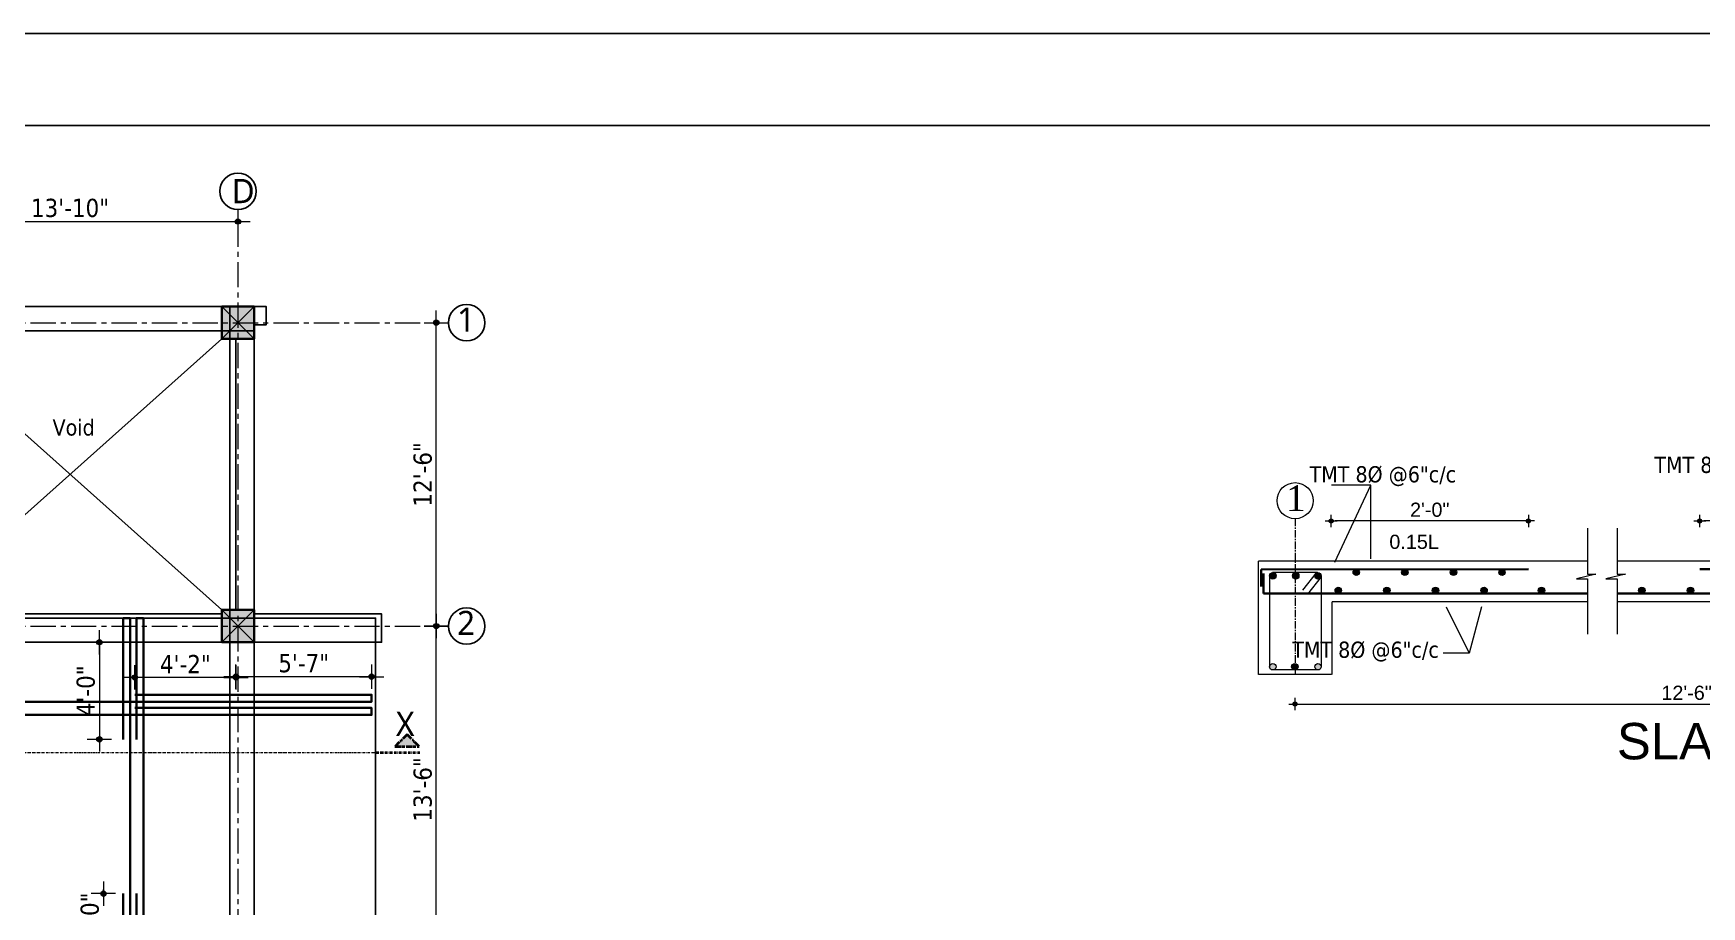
# Model space of a CAD drawing. Header units: inches. Extents: x 130993 to 274375, y -5108 to 103559.
# Drawn here: x 147352 to 148176, y 51052 to 51484 of the extents above; entities that cross this region are included whole.
import ezdxf

# ---------------------------------------------------------------- set-up
doc = ezdxf.new("R2010")
doc.units = ezdxf.units.IN
doc.header["$MEASUREMENT"] = 0
doc.header["$PDMODE"] = 2
doc.header["$PDSIZE"] = -3
for name, pattern in [('ACAD_ISO12W100', [21, 12, -3, 0, -3, 0, -3]), ('CENTER', [2, 1.25, -0.25, 0.25, -0.25]), ('CENTER2', [1.125, 0.75, -0.125, 0.125, -0.125])]:
    doc.linetypes.add(name, pattern=pattern)
for name, color, linetype, lineweight in [('Center line', 252, 'CENTER', 20), ('Column', 14, 'Continuous', 30), ('DIM', 5, 'Continuous', 9), ('Dim-external', 151, 'Continuous', 9), ('DIMENSION', 142, 'Continuous', 20), ('HATCH', 9, 'Continuous', 9), ('INDEX LINE', 4, 'Continuous', 13), ('reinforcement', 220, 'Continuous', 30), ('ROD', 10, 'Continuous', 13), ('Section line', 30, 'Continuous', 35), ('Stairs', 134, 'Continuous', 25), ('TEXT', 181, 'Continuous', 13)]:
    doc.layers.add(name, color=color, linetype=linetype, lineweight=lineweight)
for name, color, linetype in [('CENTERLINE', 7, 'CENTER2'), ('ELEVATION', 7, 'Continuous'), ('Text-external', 7, 'Continuous')]:
    doc.layers.add(name, color=color, linetype=linetype)
doc.styles.add('caption 1in-8ft', font='trebuc.ttf', dxfattribs={"height": 12})
doc.styles.add('ramon', font='arial.ttf', dxfattribs={"height": 7})
doc.styles.add('romans', font='romans.shx')
doc.styles.get("Standard").update_dxf_attribs({"font": 'txt.shx', "height": 6})
doc.styles.add('STYLE1', font='arial.ttf')
doc.styles.add('TAHOMA', font='tahoma.ttf', dxfattribs={"height": 9})
doc.dimstyles.new('1.8', dxfattribs={"dimscale": 0, "dimtxt": 9, "dimasz": 1, "dimexe": 2, "dimexo": 9, "dimgap": 2, "dimtad": 1, "dimdec": 0, "dimzin": 3, "dimdsep": 46, "dimlunit": 4, "dimtxsty": 'TAHOMA', "dimblk": 'DIM', "dimcen": 3, "dimdle": 3, "dimse1": 1, "dimse2": 1, "dimclrd": 256, "dimclre": 256, "dimclrt": 7, "dimadec": 1, "dimazin": 2, "dimtfac": 1, "dimtdec": 0, "dimtix": 1, "dimtofl": 0, "dimtmove": 2, "dimatfit": 3, "dimldrblk": 'ARW', "dimfxl": 1, "dimfrac": 2, "dimtolj": 2, "dimtzin": 0, "dimarcsym": 0})
doc.dimstyles.new('s2', dxfattribs={"dimtxt": 6, "dimasz": 2, "dimexe": 6, "dimexo": 18, "dimgap": 1.9375, "dimtad": 1, "dimdec": 0, "dimlfac": 0.25, "dimzin": 3, "dimdsep": 46, "dimlunit": 4, "dimtxsty": 'ramon', "dimblk": 'dot 2', "dimcen": 0.09375, "dimse1": 1, "dimse2": 1, "dimclrd": 1, "dimclre": 1, "dimclrt": 256, "dimadec": 0, "dimazin": 0, "dimtfac": 0.75, "dimtdec": 0, "dimtix": 1, "dimtmove": 1, "dimatfit": 3, "dimldrblk": 'DOT', "dimfxl": 1, "dimtolj": 1, "dimtzin": 0, "dimlwd": 9, "dimlwe": 9, "dimarcsym": 0})

# ---------------------------------------------------------------- blocks, each defined once
blk = doc.blocks.new('col')
at = {"layer": 'HATCH'}
h = blk.add_hatch(color=256, dxfattribs=at)
h.dxf.hatch_style = 1
h.paths.add_polyline_path([(-8, -8), (8, -8), (8, 8), (-8, 8)])
at = {"layer": 'Column'}
blk.add_lwpolyline([(-8, -8), (8, -8), (8, 8), (-8, 8)], close=True, dxfattribs=at)
at = {"layer": 'Dim-external'}
for p, q in [((-8, 8), (8, -8)), ((8, 8), (-8, -8))]:
    blk.add_line(p, q, dxfattribs=at)
blk = doc.blocks.new('gridd')
at = {"layer": 'Dim-external'}
for p in [(2, 0), (168, 0), (341, 0), (507, 0), (2, -150), (168, -150), (341, -150), (507, -150), (2, -270.82), (168, -284.21), (341, -298.16), (507, -311.55)]:
    blk.add_blockref('col', p, dxfattribs=at)
blk = doc.blocks.new('DIM')
at = {"layer": 'INDEX LINE'}
h = blk.add_hatch(color=256, dxfattribs=at)
h.paths.add_polyline_path([(0, 1.28), (0, 0), (1.28, 0, 0.414214)])
h.paths.add_polyline_path([(1.28, 0), (0, 0), (0, -1.28, 0.414214)])
h.paths.add_polyline_path([(0, 0), (-1.28, 0, 0.414214), (0, -1.28)])
h.paths.add_polyline_path([(0, 1.28, 0.414214), (-1.28, 0), (0, 0)])
for p, q in [((-6, 0), (6, 0)), ((0, 6), (0, -6))]:
    blk.add_line(p, q, dxfattribs=at)
blk.add_circle((0, 0), 1.28, dxfattribs=at)
blk = doc.blocks.new('*D3169')
at = {"layer": 'Defpoints', "color": 0}
for p in [(3184, 1417.55), (3018, 1375.55), (3184, 1375.55)]:
    blk.add_point(p, dxfattribs=at)
at = {"layer": 'DIMENSION', "lineweight": -2}
blk.add_line((3019, 1417.55), (3183, 1417.55), dxfattribs=at)
at = {"layer": 'DIMENSION', "lineweight": -2, "rotation": 180}
blk.add_blockref('DIM', (3018, 1417.55), dxfattribs=at)
at = {"layer": 'DIMENSION', "lineweight": -2}
blk.add_blockref('DIM', (3184, 1417.55), dxfattribs=at)
at = {"layer": 'DIMENSION', "color": 7, "insert": (3101, 1424.24), "char_height": 9, "attachment_point": 5, "style": 'TAHOMA'}
blk.add_mtext('\\A2;13\'-10"', dxfattribs=at)
blk = doc.blocks.new('ARW')
at = {"layer": 'INDEX LINE'}
blk.add_lwpolyline([(10, 0, 0, 6, 0), (0, 0, 0, 0, 0), (10, 0, 0, 0, 0)], format="xyseb", dxfattribs=at)
blk = doc.blocks.new('*D3170')
at = {"layer": 'Defpoints', "color": 0}
for p in [(3192, 1217.55), (3282, 1217.55), (3192, 1056)]:
    blk.add_point(p, dxfattribs=at)
at = {"layer": 'DIMENSION', "lineweight": -2}
blk.add_line((3282, 1057), (3282, 1216.55), dxfattribs=at)
for p, rotation in [((3282, 1217.55), 90), ((3282, 1056), 270)]:
    blk.add_blockref('DIM', p, dxfattribs=dict(at, rotation=rotation))
at = {"layer": 'DIMENSION', "color": 7, "insert": (3275.31, 1136.78), "char_height": 9, "attachment_point": 5, "rotation": 90, "style": 'TAHOMA'}
blk.add_mtext('\\A2;13\'-6"', dxfattribs=at)
blk = doc.blocks.new('*D3171')
at = {"layer": 'Defpoints', "color": 0}
for p in [(3192, 1367.55), (3282, 1367.55), (3192, 1217.55)]:
    blk.add_point(p, dxfattribs=at)
at = {"layer": 'DIMENSION', "lineweight": -2}
blk.add_line((3282, 1218.55), (3282, 1366.55), dxfattribs=at)
for p, rotation in [((3282, 1367.55), 90), ((3282, 1217.55), 270)]:
    blk.add_blockref('DIM', p, dxfattribs=dict(at, rotation=rotation))
at = {"layer": 'DIMENSION', "color": 7, "insert": (3275.31, 1292.55), "char_height": 9, "attachment_point": 5, "rotation": 90, "style": 'TAHOMA'}
blk.add_mtext('\\A2;12\'-6"', dxfattribs=at)
blk = doc.blocks.new('*D3180')
at = {"layer": 'Defpoints', "color": 0}
for p in [(2671, 1096.73), (2581.55, 1056), (3192, 1056)]:
    blk.add_point(p, dxfattribs=at)
at = {"layer": 'DIMENSION', "lineweight": -2}
blk.add_line((2581.55, 1095.73), (2581.55, 1057), dxfattribs=at)
for p, rotation in [((2581.55, 1096.73), 90), ((2581.55, 1056), 270)]:
    blk.add_blockref('DIM', p, dxfattribs=dict(at, rotation=rotation))
at = {"layer": 'DIMENSION', "color": 7, "insert": (2574.87, 1076.37), "char_height": 9, "attachment_point": 5, "rotation": 90, "style": 'TAHOMA'}
blk.add_mtext('\\A2;3\'-5"', dxfattribs=at)
blk = doc.blocks.new('*D3186')
at = {"layer": 'Defpoints', "color": 0}
for p in [(3183, 1192.55), (3183, 1183.61), (3250, 1183.61)]:
    blk.add_point(p, dxfattribs=at)
at = {"layer": 'DIMENSION', "lineweight": -2}
blk.add_line((3249, 1192.55), (3184, 1192.55), dxfattribs=at)
at = {"layer": 'DIMENSION', "lineweight": -2, "rotation": 180}
blk.add_blockref('DIM', (3183, 1192.55), dxfattribs=at)
at = {"layer": 'DIMENSION', "lineweight": -2}
blk.add_blockref('DIM', (3250, 1192.55), dxfattribs=at)
at = {"layer": 'DIMENSION', "color": 7, "insert": (3216.5, 1199.15), "char_height": 9, "attachment_point": 5, "style": 'TAHOMA'}
blk.add_mtext('\\A2;5\'-7"', dxfattribs=at)
blk = doc.blocks.new('*D3187')
at = {"layer": 'Defpoints', "color": 0}
for p in [(3133, 1192.18), (3133, 1183.61), (3183, 1183.61)]:
    blk.add_point(p, dxfattribs=at)
at = {"layer": 'DIMENSION', "lineweight": -2}
blk.add_line((3182, 1192.18), (3134, 1192.18), dxfattribs=at)
at = {"layer": 'DIMENSION', "lineweight": -2, "rotation": 180}
blk.add_blockref('DIM', (3133, 1192.18), dxfattribs=at)
at = {"layer": 'DIMENSION', "lineweight": -2}
blk.add_blockref('DIM', (3183, 1192.18), dxfattribs=at)
at = {"layer": 'DIMENSION', "color": 7, "insert": (3158, 1198.78), "char_height": 9, "attachment_point": 5, "style": 'TAHOMA'}
blk.add_mtext('\\A2;4\'-2"', dxfattribs=at)
blk = doc.blocks.new('a1')
at = {"layer": 'HATCH', "linetype": 'ACAD_ISO12W100', "ltscale": 0.25}
h = blk.add_hatch(color=256, dxfattribs=at)
h.dxf.hatch_style = 1
h.paths.add_polyline_path([(3261.58, 1164.5), (3273.58, 1164.5), (3267.58, 1170.5)])
at = {"layer": 'Section line', "linetype": 'ACAD_ISO12W100', "ltscale": 0.1}
blk.add_line((3252, 1161.5), (3274, 1161.5), dxfattribs=at)
at = {"layer": 'Section line', "linetype": 'ACAD_ISO12W100', "ltscale": 0.25}
blk.add_lwpolyline([(3261.58, 1164.5), (3273.58, 1164.5), (3267.58, 1170.5), (3267.58, 1170.5), (3261.58, 1164.5)], dxfattribs=at)
blk = doc.blocks.new('*D3195')
at = {"layer": 'Defpoints', "color": 0}
for p in [(3127.3, 1085.28), (3117.5, 1061.28), (3127.3, 1061.28)]:
    blk.add_point(p, dxfattribs=at)
at = {"layer": 'DIMENSION', "lineweight": -2}
for p, q in [((3117.5, 1086.28), (3117.5, 1087.28)), ((3117.5, 1060.28), (3117.5, 1059.28))]:
    blk.add_line(p, q, dxfattribs=at)
for p, rotation in [((3117.5, 1085.28), 270), ((3117.5, 1061.28), 90)]:
    blk.add_blockref('DIM', p, dxfattribs=dict(at, rotation=rotation))
at = {"layer": 'DIMENSION', "color": 7, "insert": (3110.81, 1073.28), "char_height": 9, "attachment_point": 5, "rotation": 90, "style": 'TAHOMA'}
blk.add_mtext('\\A2;2\'-0"', dxfattribs=at)
blk = doc.blocks.new('*D3196')
at = {"layer": 'Defpoints', "color": 0}
for p in [(3127.3, 1209.56), (3115.5, 1161.56), (3127.3, 1161.56)]:
    blk.add_point(p, dxfattribs=at)
at = {"layer": 'DIMENSION', "lineweight": -2}
blk.add_line((3115.5, 1208.56), (3115.5, 1162.56), dxfattribs=at)
for p, rotation in [((3115.5, 1209.56), 90), ((3115.5, 1161.56), 270)]:
    blk.add_blockref('DIM', p, dxfattribs=dict(at, rotation=rotation))
at = {"layer": 'DIMENSION', "color": 7, "insert": (3108.82, 1185.56), "char_height": 9, "attachment_point": 5, "rotation": 90, "style": 'TAHOMA'}
blk.add_mtext('\\A2;4\'-0"', dxfattribs=at)
blk = doc.blocks.new('*D3204')
at = {"layer": 'Defpoints', "color": 0}
for p in [(3192, 1132.77), (3252, 1132.77), (3192, 1028)]:
    blk.add_point(p, dxfattribs=at)
at = {"layer": 'DIMENSION', "lineweight": -2}
blk.add_line((3251, 1028), (3193, 1028), dxfattribs=at)
at = {"layer": 'DIMENSION', "lineweight": -2, "rotation": 180}
blk.add_blockref('DIM', (3192, 1028), dxfattribs=at)
at = {"layer": 'DIMENSION', "lineweight": -2}
blk.add_blockref('DIM', (3252, 1028), dxfattribs=at)
at = {"layer": 'DIMENSION', "color": 7, "insert": (3222, 1034.68), "char_height": 9, "attachment_point": 5, "style": 'TAHOMA'}
blk.add_mtext('\\A2;5\'-0"', dxfattribs=at)
blk = doc.blocks.new('dot1')
at = {"layer": 'HATCH'}
h = blk.add_hatch(color=256, dxfattribs=at)
edge = h.paths.add_edge_path()
edge.add_arc((0, 0), 1, 0, 360)
for p, q in [((3, 0), (-3, 0)), ((0, 3), (0, -3))]:
    blk.add_line(p, q, dxfattribs=at)
blk.add_circle((0, 0), 1, dxfattribs=at)
blk = doc.blocks.new('dot 2')
at = {"layer": 'HATCH', "xscale": 0.5, "yscale": 0.5, "zscale": 0.5}
blk.add_blockref('dot1', (0, 0), dxfattribs=at)
blk = doc.blocks.new('*D223')
at = {"layer": 'Defpoints', "color": 0}
for p in [(157850.5, 49224.13), (158237.48, 49222.14), (158237.48, 49209.54)]:
    blk.add_point(p, dxfattribs=at)
at = {"layer": 'ELEVATION', "color": 1, "lineweight": 9}
blk.add_line((157852.5, 49209.54), (158235.48, 49209.54), dxfattribs=at)
at = {"layer": 'ELEVATION', "color": 1, "lineweight": 9, "xscale": 2, "yscale": 2, "zscale": 2, "rotation": 180}
blk.add_blockref('dot 2', (157850.5, 49209.54), dxfattribs=at)
at = {"layer": 'ELEVATION', "color": 1, "lineweight": 9, "xscale": 2, "yscale": 2, "zscale": 2}
blk.add_blockref('dot 2', (158237.48, 49209.54), dxfattribs=at)
at = {"layer": 'ELEVATION', "lineweight": 0, "insert": (158043.99, 49215.05), "char_height": 7, "attachment_point": 5, "style": 'ramon'}
blk.add_mtext('\\A1;{\\fArial Baltic|b0|i0|c186|p34;1}2{\\fArial Baltic|b0|i0|c186|p34;\'-}6{\\fArial Baltic|b0|i0|c186|p34;"}', dxfattribs=at)
blk = doc.blocks.new('_Dot')
at = {"color": 0, "linetype": 'ByBlock', "lineweight": -2}
blk.add_line((-0.5, 0), (-1, 0), dxfattribs=at)
at = {"color": 0, "linetype": 'ByBlock', "const_width": 0.5}
blk.add_lwpolyline([(-0.25, 0, 1), (0.25, 0, 1)], format="xyb", close=True, dxfattribs=at)
blk = doc.blocks.new('*D224')
at = {"layer": 'Defpoints', "color": 0}
for p in [(157868.36, 49300.03), (157868.36, 49276.13), (157965.81, 49276.25)]:
    blk.add_point(p, dxfattribs=at)
at = {"layer": 'ELEVATION', "color": 1, "lineweight": 9}
blk.add_line((157963.81, 49300.03), (157870.36, 49300.03), dxfattribs=at)
at = {"layer": 'ELEVATION', "color": 1, "lineweight": 9, "xscale": 2, "yscale": 2, "zscale": 2, "rotation": 180}
blk.add_blockref('dot 2', (157868.36, 49300.03), dxfattribs=at)
at = {"layer": 'ELEVATION', "color": 1, "lineweight": 9, "xscale": 2, "yscale": 2, "zscale": 2}
blk.add_blockref('dot 2', (157965.81, 49300.03), dxfattribs=at)
at = {"layer": 'ELEVATION', "lineweight": 0, "insert": (157917.08, 49305.55), "char_height": 7, "attachment_point": 5, "style": 'ramon'}
blk.add_mtext('\\A1;2\'-0"', dxfattribs=at)
blk = doc.blocks.new('*D225')
at = {"layer": 'Defpoints', "color": 0}
for p in [(158050.48, 49300.03), (158050.48, 49276.13), (158219.48, 49260.13)]:
    blk.add_point(p, dxfattribs=at)
at = {"layer": 'ELEVATION', "color": 1, "lineweight": 9}
blk.add_line((158217.48, 49300.03), (158052.48, 49300.03), dxfattribs=at)
at = {"layer": 'ELEVATION', "color": 1, "lineweight": 9, "xscale": 2, "yscale": 2, "zscale": 2, "rotation": 180}
blk.add_blockref('dot 2', (158050.48, 49300.03), dxfattribs=at)
at = {"layer": 'ELEVATION', "color": 1, "lineweight": 9, "xscale": 2, "yscale": 2, "zscale": 2}
blk.add_blockref('dot 2', (158219.48, 49300.03), dxfattribs=at)
at = {"layer": 'ELEVATION', "lineweight": 0, "insert": (158134.98, 49305.55), "char_height": 7, "attachment_point": 5, "style": 'ramon'}
blk.add_mtext('\\A1;3\'-6"', dxfattribs=at)
blk = doc.blocks.new('sn1')
at = {"layer": 'Center line', "ltscale": 10}
for p, q in [((3184, 1417.55), (3184, 1002.77)), ((2581.5, 1367.55), (3282, 1367.55)), ((2581.5, 1217.55), (3282, 1217.55))]:
    blk.add_line(p, q, dxfattribs=at)
at = {"layer": 'ELEVATION'}
for p, q in [((3192, 1375.55), (2611, 1375.55)), ((3180, 1375.55), (3180, 1047.68)), ((3192, 1375.55), (3192, 1046.71)), ((3192, 1363.55), (2611, 1363.55)), ((3026, 1359.55), (3176, 1225.55)), ((3026, 1225.55), (3176, 1359.55)), ((3252, 1209.55), (2647, 1209.55))]:
    blk.add_line(p, q, dxfattribs=at)
blk.add_lwpolyline([(3192, 1223.55), (3255, 1223.55), (3255, 1209.55), (3252, 1209.55), (3252, 1056), (3255, 1055.67), (3255, 1041.63), (2641, 1091.15), (2641, 1105.15), (2647, 1104.67), (2647, 1211.55, -0.414214), (2611, 1247.55), (2611, 1361.55), (2608, 1361.55), (2608, 1375.55), (3198, 1375.55), (3198, 1375.55), (3198, 1366.55), (3192, 1366.55), (3192, 1281.55), (3192, 1281.55), (3192, 1223.55)], format="xyb", dxfattribs=at)
blk.add_lwpolyline([(3252, 1041.87), (3252, 1053.91), (3192, 1058.75), (3192, 1288.55), (3192, 1288.55), (3192, 1375.55), (2611, 1375.55), (2611, 1363.55), (2671, 1363.55), (2671, 1100.77), (2641, 1103.19), (2641, 1091.15)], close=True, dxfattribs=at)
for points in [[(3183, 1225.55), (3183, 1359.55), (3176, 1359.55), (3176, 1363.55), (3026, 1363.55), (3026, 1359.55), (3022, 1359.55), (3022, 1225.55), (3026, 1225.55), (3026, 1223.55), (3176, 1223.55), (3176, 1225.55), (3183, 1225.55)], [(2647, 1209.55), (2647, 1221.55), (3252, 1221.55), (3252, 1209.55)]]:
    blk.add_lwpolyline(points, dxfattribs=at)
at = {"layer": 'reinforcement'}
for points in [[(3127.3, 1085.28), (3127.3, 1061.28), (3127.3, 1054.28), (3130.8, 1054.28), (3130.8, 1221.55)], [(3130.8, 1221.55), (3127.3, 1221.55), (3127.3, 1218.56), (3127.3, 1209.56), (3127.3, 1161.56)], [(3137.3, 1221.55), (3133.8, 1221.55), (3133.8, 1218.56), (3133.8, 1209.56), (3133.8, 1161.56)], [(3133.8, 1085.28), (3133.8, 1061.28), (3133.8, 1054.28), (3137.3, 1054.28), (3137.3, 1221.55)], [(2730, 1183.61), (2680, 1183.61), (2649, 1183.61), (2649, 1183.61), (2649, 1180.11), (3183, 1180.11), (3250, 1180.11), (3250, 1183.61), (3183, 1183.61), (3133, 1183.61)], [(2730, 1177.11), (2680, 1177.11), (2649, 1177.11), (2649, 1177.11), (2649, 1173.61), (3183, 1173.61), (3250, 1173.61), (3250, 1177.11), (3183, 1177.11), (3133, 1177.11)]]:
    blk.add_lwpolyline(points, dxfattribs=at)
at = {"layer": 'Section line', "linetype": 'ACAD_ISO12W100', "lineweight": 13, "ltscale": 0.1}
blk.add_line((2617.75, 1155), (3252, 1155), dxfattribs=at)
at = {"layer": 'Stairs'}
blk.add_line((3192, 1359.55), (3192, 1225.55), dxfattribs=at)
at = {"layer": 'Text-external'}
for centre in [(3184, 1432.55), (3297, 1367.55), (3297, 1217.55)]:
    blk.add_circle(centre, 9, dxfattribs=at)
at = {"layer": 'Column'}
blk.add_blockref('gridd', (2677, 1367.55), dxfattribs=at)
at = {"layer": 'DIMENSION'}
blk.add_blockref('a1', (0, -6.5), dxfattribs=at)
at = {"insert": (3266.64, 1169.23), "char_height": 12, "width": 18.4581, "attachment_point": 5, "style": 'caption 1in-8ft'}
blk.add_mtext('X', dxfattribs=at)
at = {"layer": 'TEXT', "ltscale": 20, "style": 'TAHOMA'}
blk.add_text(' Void', height=8, dxfattribs=at).set_placement((3089.38, 1311.76))
at = {"layer": 'Text-external', "char_height": 12, "width": 130.1671, "attachment_point": 1, "style": 'caption 1in-8ft'}
for s, insert in [('D', (3180.85, 1438.63)), ('1', (3292.23, 1375.07)), ('2', (3292.23, 1225.07))]:
    blk.add_mtext(s, dxfattribs=dict(at, insert=insert))
at = {"layer": 'DIMENSION'}
for base, p1, p2, picture, middle in [((3184, 1417.55), (3018, 1375.55), (3184, 1375.55), '*D3169', (3101, 1424.24)), ((3133, 1192.18), (3183, 1183.61), (3133, 1183.61), '*D3187', (3158, 1198.78)), ((3183, 1192.55), (3250, 1183.61), (3183, 1183.61), '*D3186', (3216.5, 1199.15)), ((3192, 1028), (3252, 1132.77), (3192, 1132.77), '*D3204', (3222, 1034.68))]:
    dim = blk.add_linear_dim(base=base, p1=p1, p2=p2, dimstyle='1.8', override={"dimscale": 1}, dxfattribs=at)
    dim.commit()
    dim.dimension.update_dxf_attribs({"geometry": picture, "text_midpoint": middle})
for base, p1, p2, picture, middle in [((3282, 1367.55), (3192, 1217.55), (3192, 1367.55), '*D3171', (3275.31, 1292.55)), ((3282, 1217.55), (3192, 1056), (3192, 1217.55), '*D3170', (3275.31, 1136.78)), ((3115.5, 1161.56), (3127.3, 1209.56), (3127.3, 1161.56), '*D3196', (3108.82, 1185.56)), ((2581.55, 1056), (2671, 1096.73), (3192, 1056), '*D3180', (2574.87, 1076.37)), ((3117.5, 1061.28), (3127.3, 1085.28), (3127.3, 1061.28), '*D3195', (3110.81, 1073.28))]:
    dim = blk.add_linear_dim(base=base, p1=p1, p2=p2, angle=90, dimstyle='1.8', override={"dimscale": 1}, dxfattribs=at)
    dim.commit()
    dim.dimension.update_dxf_attribs({"geometry": picture, "text_midpoint": middle})
blk = doc.blocks.new('s5')
at = {"layer": 'DIM', "linetype": 'ByBlock', "lineweight": 0}
h = blk.add_hatch(color=0, dxfattribs=at)
h.set_gradient(color1=(0, 0, 255), color2=(0, 0, 255), tint=1)
edge = h.paths.add_edge_path()
edge.add_arc((3204.78, 2720.02), 1.6, 180, 540, ccw=False)
h = blk.add_hatch(color=0, dxfattribs=at)
h.set_gradient(color1=(0, 0, 255), color2=(0, 0, 255), tint=1)
edge = h.paths.add_edge_path()
edge.add_arc((3228.78, 2720.02), 1.6, 180, 540, ccw=False)
h = blk.add_hatch(color=0, dxfattribs=at)
h.set_gradient(color1=(0, 0, 255), color2=(0, 0, 255), tint=1)
edge = h.paths.add_edge_path()
edge.add_arc((3252.78, 2720.02), 1.6, 180, 540, ccw=False)
h = blk.add_hatch(color=0, dxfattribs=at)
h.set_gradient(color1=(0, 0, 255), color2=(0, 0, 255), tint=1)
edge = h.paths.add_edge_path()
edge.add_arc((3276.78, 2720.02), 1.6, 180, 540, ccw=False)
h = blk.add_hatch(color=0, dxfattribs=at)
h.set_gradient(color1=(0, 0, 255), color2=(0, 0, 255), tint=1)
edge = h.paths.add_edge_path()
edge.add_arc((3195.89, 2711.1), 1.6, 180, 540, ccw=False)
h = blk.add_hatch(color=0, dxfattribs=at)
h.set_gradient(color1=(0, 0, 255), color2=(0, 0, 255), tint=1)
edge = h.paths.add_edge_path()
edge.add_arc((3219.89, 2711.1), 1.6, 180, 540, ccw=False)
h = blk.add_hatch(color=0, dxfattribs=at)
h.set_gradient(color1=(0, 0, 255), color2=(0, 0, 255), tint=1)
edge = h.paths.add_edge_path()
edge.add_arc((3243.89, 2711.1), 1.6, 180, 540, ccw=False)
h = blk.add_hatch(color=0, dxfattribs=at)
h.set_gradient(color1=(0, 0, 255), color2=(0, 0, 255), tint=1)
edge = h.paths.add_edge_path()
edge.add_arc((3267.89, 2711.1), 1.6, 180, 540, ccw=False)
h = blk.add_hatch(color=0, dxfattribs=at)
h.set_gradient(color1=(0, 0, 255), color2=(0, 0, 255), tint=1)
edge = h.paths.add_edge_path()
edge.add_arc((3296.28, 2711.1), 1.6, 180, 540, ccw=False)
h = blk.add_hatch(color=0, dxfattribs=at)
h.set_gradient(color1=(0, 0, 255), color2=(0, 0, 255), tint=1)
edge = h.paths.add_edge_path()
edge.add_arc((3345.88, 2711.1), 1.6, 180, 540, ccw=False)
h = blk.add_hatch(color=0, dxfattribs=at)
h.set_gradient(color1=(0, 0, 255), color2=(0, 0, 255), tint=1)
edge = h.paths.add_edge_path()
edge.add_arc((3369.88, 2711.1), 1.6, 180, 540, ccw=False)
at = {"layer": 'ROD', "ltscale": 0.5}
h = blk.add_hatch(color=0, dxfattribs=at)
h.set_gradient(color1=(0, 0, 255), color2=(0, 0, 255), tint=1)
h.paths.add_polyline_path([(3165.17, 2718.3, -1), (3161.97, 2718.3, -1)])
h = blk.add_hatch(color=0, dxfattribs=at)
h.set_gradient(color1=(0, 0, 255), color2=(0, 0, 255), tint=1)
h.paths.add_polyline_path([(3173.24, 2718.3, -1), (3176.44, 2718.3, -0.154193), (3176.15, 2717.38), (3176.03, 2717.22, -0.684323)])
h = blk.add_hatch(color=0, dxfattribs=at)
h.set_gradient(color1=(0, 0, 255), color2=(0, 0, 255), tint=1)
h.paths.add_polyline_path([(3184.25, 2718.3, -1), (3187.45, 2718.3, -0.154193), (3187.16, 2717.38), (3187.03, 2717.22, -0.684323)])
h = blk.add_hatch(color=0, dxfattribs=at)
h.set_gradient(color1=(0, 0, 255), color2=(0, 0, 255), tint=1)
h.paths.add_polyline_path([(3187.45, 2673.34, -1), (3184.25, 2673.34, -1)])
h.paths.add_polyline_path([(3165.17, 2673.34, -1), (3161.97, 2673.34, -1)])
h = blk.add_hatch(color=0, dxfattribs=at)
h.set_gradient(color1=(0, 0, 255), color2=(0, 0, 255), tint=1)
h.paths.add_polyline_path([(3175.98, 2673.34, -1), (3172.78, 2673.34, -1)])
at = {"ltscale": 10}
blk.add_circle((3174.52, 2755.44), 8.91, dxfattribs=at)
blk.add_circle((3174.52, 2755.44), 8.91, dxfattribs=at)
at = {"layer": 'CENTERLINE', "lineweight": 15, "ltscale": 5}
blk.add_line((3174.52, 2746.54), (3174.52, 2669.5), dxfattribs=at)
at = {"layer": 'DIM', "ltscale": 10}
blk.add_lwpolyline([(3211.94, 2726.65), (3211.94, 2763.04), (3192.51, 2763.04)], dxfattribs=at)
at = {"layer": 'DIM', "color": 0, "linetype": 'ByBlock', "lineweight": 0}
for centre in [(3204.78, 2720.02), (3228.78, 2720.02), (3252.78, 2720.02), (3276.78, 2720.02), (3195.89, 2711.1), (3219.89, 2711.1), (3243.89, 2711.1), (3267.89, 2711.1), (3296.28, 2711.1), (3345.88, 2711.1), (3369.88, 2711.1)]:
    blk.add_circle(centre, 1.6, dxfattribs=at)
at = {"layer": 'DIMENSION'}
for points in [[(3319.09, 2741.82), (3319.09, 2719.11), (3323.2, 2719.11), (3313.51, 2716.75), (3319.09, 2716.75), (3319.09, 2689.43)], [(3333.65, 2741.82), (3333.65, 2719.11), (3337.77, 2719.11), (3328.07, 2716.75), (3333.65, 2716.75), (3333.65, 2689.43)]]:
    blk.add_lwpolyline(points, dxfattribs=at)
at = {"layer": 'ELEVATION', "linetype": 'Continuous', "lineweight": 13, "ltscale": 50}
for p, q in [((3319.09, 2725.5), (3156.5, 2725.5)), ((3156.5, 2705.5), (3156.5, 2725.5)), ((3806.03, 2725.5), (3333.65, 2725.5)), ((3806.03, 2725.5), (3333.65, 2725.5)), ((3806.03, 2725.5), (3333.65, 2725.5)), ((3806.03, 2725.5), (3333.65, 2725.5)), ((3156.5, 2705.5), (3156.5, 2705.5)), ((3156.5, 2669.5), (3156.5, 2705.5)), ((3319.09, 2705.5), (3192.86, 2705.5)), ((3192.86, 2669.5), (3192.86, 2705.5)), ((3319.09, 2705.5), (3304.42, 2705.5)), ((3543.48, 2705.5), (3333.65, 2705.5)), ((3192.52, 2669.5), (3156.5, 2669.5))]:
    blk.add_line(p, q, dxfattribs=at)
at = {"layer": 'ROD', "lineweight": 30}
for p, q in [((3289.81, 2721.62), (3157.81, 2721.49)), ((3157.81, 2713.09), (3157.81, 2721.49)), ((3735.31, 2721.62), (3374.48, 2721.5)), ((3158.91, 2709.5), (3158.91, 2719.44)), ((3319.09, 2709.5), (3158.91, 2709.5)), ((3806.03, 2709.5), (3333.65, 2709.5))]:
    blk.add_line(p, q, dxfattribs=at)
at = {"layer": 'ROD', "linetype": 'ByBlock', "ltscale": 0.5}
blk.add_line((3161.97, 2718.3), (3161.97, 2672.69), dxfattribs=at)
at = {"layer": 'ROD', "linetype": 'ByBlock'}
for p, q in [((3185.66, 2719.87), (3163.38, 2719.87)), ((3187.45, 2718.3), (3187.45, 2673.34)), ((3185.85, 2671.74), (3162.92, 2671.74))]:
    blk.add_line(p, q, dxfattribs=at)
at = {"layer": 'ROD', "ltscale": 10}
for p, q in [((3184.96, 2719.75), (3178.12, 2711.23)), ((3187.45, 2717.74), (3180.62, 2709.23))]:
    blk.add_line(p, q, dxfattribs=at)
at = {"layer": 'ROD', "color": 0, "ltscale": 0.5}
for centre in [(3163.57, 2718.3), (3174.84, 2718.3), (3185.85, 2718.3), (3163.57, 2673.34), (3174.38, 2673.34), (3185.85, 2673.34), (3185.85, 2673.34)]:
    blk.add_circle(centre, 1.6, dxfattribs=at)
at = {"ltscale": 0.5, "insert": (3582.21, 2645.55), "char_height": 18, "width": 536.9348, "attachment_point": 2, "style": 'STYLE1'}
blk.add_mtext('{\\fArial Baltic|b0|i0|c186|p34;S\\fArial Baltic|b0|i0|c0|p34;LAB REINFORCEMENT SECTION AT Y-Y\\PScale : 1"=2\'-0"}', dxfattribs=at)
at = {"layer": 'CENTERLINE', "ltscale": 10, "insert": (3179.72, 2763.06), "char_height": 12.8, "width": 17.9162, "attachment_point": 3, "style": 'romans'}
blk.add_mtext('{\\fTimes New Roman|b0|i0|c0|p18;1}', dxfattribs=at)
at = {"layer": 'ROD', "ltscale": 50, "insert": (3245.57, 2738.61), "char_height": 7, "width": 26.1026, "attachment_point": 3}
blk.add_mtext('{\\fArial Baltic|b0|i0|c0|p34;0.15L}', dxfattribs=at)
at = {"layer": 'TEXT', "ltscale": 20, "style": 'TAHOMA'}
for p in [(3181.69, 2764.49), (3352.06, 2769.16), (3173.14, 2677.76)]:
    blk.add_text('TMT 8%%C @6"c/c', height=8, dxfattribs=at).set_placement(p)
at = {"layer": 'ELEVATION', "lineweight": 0}
for base, p1, p2, picture, middle in [((3192.36, 2745.4), (3289.81, 2721.62), (3192.36, 2721.5), '*D224', (3241.09, 2750.91)), ((3374.48, 2745.4), (3543.48, 2705.5), (3374.48, 2721.5), '*D225', (3458.98, 2750.92))]:
    dim = blk.add_linear_dim(base=base, p1=p1, p2=p2, angle=180, dimstyle='s2', dxfattribs=at)
    dim.commit()
    dim.dimension.update_dxf_attribs({"geometry": picture, "text_midpoint": middle, "insert": (-154676, -46554.63)})
dim = blk.add_linear_dim(base=(3561.49, 2654.91), p1=(3174.51, 2669.5), p2=(3561.49, 2667.51), angle=180, text='{\\fArial Baltic|b0|i0|c186|p34;1}2{\\fArial Baltic|b0|i0|c186|p34;\'-}6{\\fArial Baltic|b0|i0|c186|p34;"}', dimstyle='s2', dxfattribs=at)
dim.commit()
dim.dimension.update_dxf_attribs({"geometry": '*D223', "text_midpoint": (3368, 2660.42), "insert": (-154676, -46554.63)})
at = {"layer": 'DIMENSION'}
for points in [[(3211.94, 2726.65), (3211.94, 2763.04), (3192.51, 2763.04)], [(3194.25, 2724.96), (3211.94, 2763.04), (3192.51, 2763.04)], [(3266.67, 2703.02), (3260.52, 2680.07), (3247.63, 2680.07)], [(3249.15, 2703.02), (3260.52, 2680.07), (3247.63, 2680.07)]]:
    blk.add_leader(points, dimstyle='1.8', override={"dimscale": 1, "dimtad": 0}, dxfattribs=at)

msp = doc.modelspace()

# ---------------------------------------------------------------- linework, layer by layer
at = {"layer": 'Defpoints', "color": 240, "true_color": 0xed1f24}
msp.add_lwpolyline([(146818.74, 51437.94), (149523.33, 51437.94), (149523.33, 49284.27), (146818.74, 49284.27)], close=True, dxfattribs=at)
at = {"layer": 'ELEVATION'}
for points in [[(146773.12, 49238.65), (149951.82, 49238.65), (149951.82, 51483.56), (146773.12, 51483.56)], [(146818.74, 49284.27), (149906.2, 49284.27), (149906.2, 51437.94), (146818.74, 51437.94)]]:
    msp.add_lwpolyline(points, close=True, dxfattribs=at)
at = {"layer": 'ELEVATION', "color": 240, "true_color": 0xed1f24}
msp.add_lwpolyline([(146818.74, 51437.94), (149523.33, 51437.94), (149523.33, 49284.27), (146818.74, 49284.27)], close=True, dxfattribs=at)

# ---------------------------------------------------------------- block references
at = {"layer": 'DIMENSION'}
for name, p in [('sn1', (144268.66, 49972.94)), ('s5', (144800.47, 48497.06))]:
    msp.add_blockref(name, p, dxfattribs=at)

doc.saveas('drawing.dxf')
